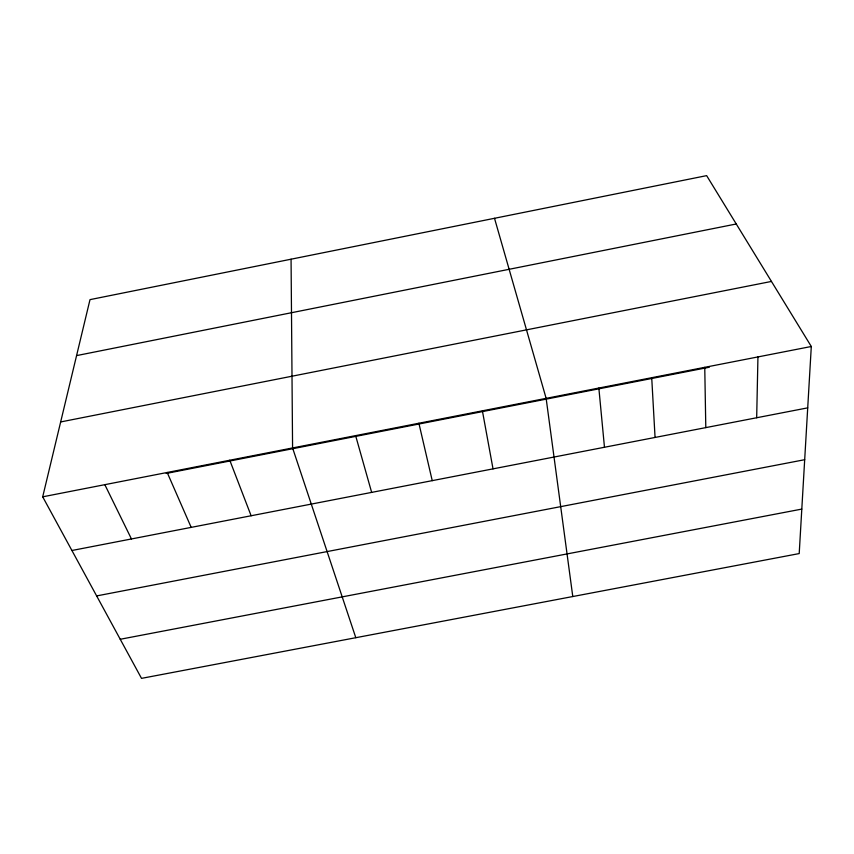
<?xml version="1.0" encoding="UTF-8"?>
<svg xmlns="http://www.w3.org/2000/svg" width="854" height="854" viewBox="0 0 854 854"><rect width="100%" height="100%" fill="white"/><g stroke="black" fill="none" stroke-linecap="round" stroke-linejoin="round"><path stroke-width="1.28" d="M756.676 417.755L757.946 356.919M811.3 346.489L799.205 553.573L141.518 678.364L42.7 496.825L90.001 299.637L706.642 175.636L811.3 346.489L42.7 496.825M76.572 355.606L736.255 223.983M60.655 421.951L771.45 281.436M166.188 473.458L709.332 367.231M71.917 550.499L807.713 407.86M96.641 595.921L804.692 459.698M120.243 639.272L801.799 509.091M104.828 484.666L131.452 538.959M167.181 472.475L191.189 527.377M229.769 460.231L251.129 515.763M355.808 637.703L292.58 447.944L291.065 259.2M494.509 218.293L546.133 398.348L572.778 596.53M355.616 435.615L371.65 492.395M418.887 423.242L432.231 480.653M482.393 410.817L493.025 468.867M598.846 388.036L604.472 447.261M651.719 377.703L655.061 437.451M704.753 367.327L705.799 427.619"/></g></svg>
